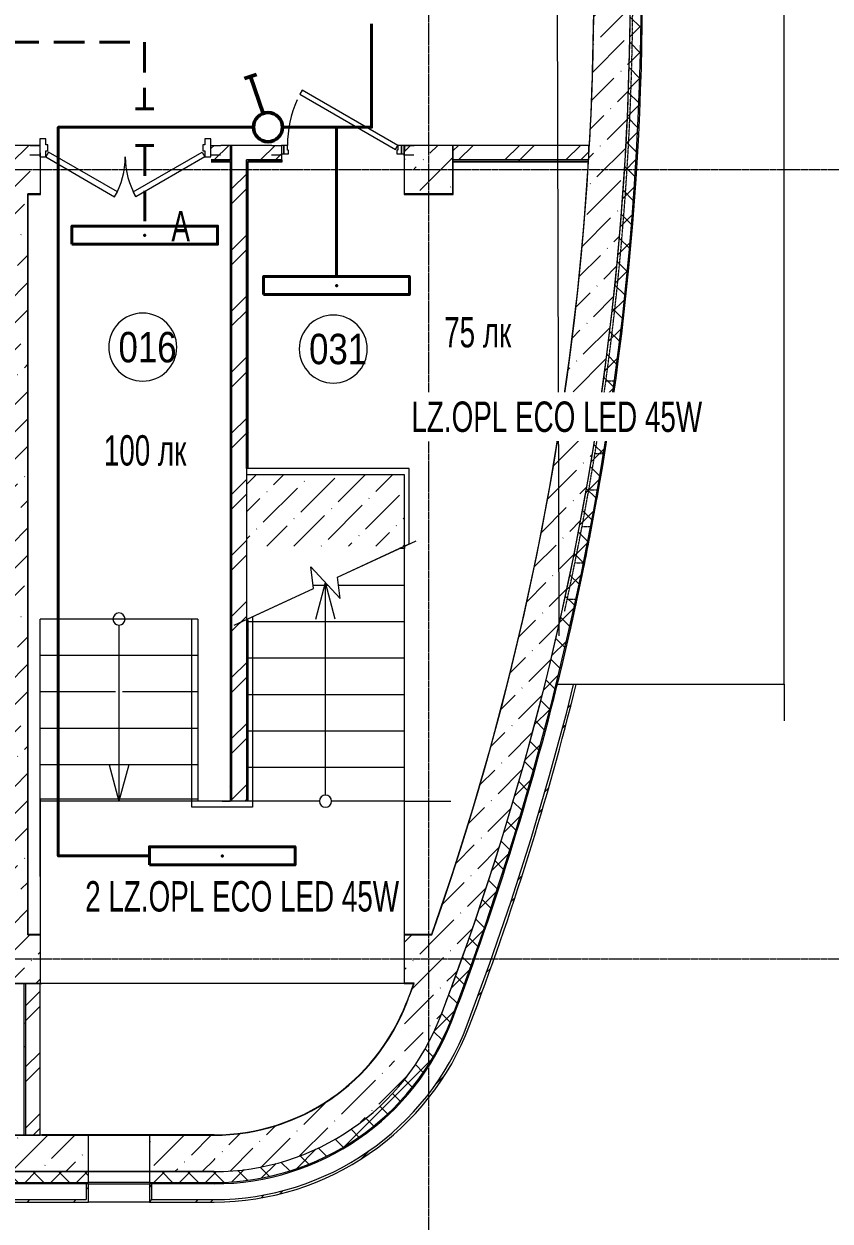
# Model space of a CAD drawing. Header units: metres. Extents: x -93142 to 227756, y -64772 to 286334.
# Drawn here: x 84130 to 90768, y -58943 to -49086 of the extents above; entities that cross this region are included whole.
import ezdxf

# ---------------------------------------------------------------- set-up
doc = ezdxf.new("R2010")
doc.units = ezdxf.units.M
for name, pattern in [('ADSK_Линия сетки', [21, 12, -3, 3, -3]), ('DASHED', [0.75, 0.5, -0.25]), ('HIDDEN2', [0.1875, 0.125, -0.0625]), ('Сверху', [3.96875, 2.38125, -1.5875]), ('Сверху_2_', [3.96875, 2.38125, -1.5875])]:
    doc.linetypes.add(name, pattern=pattern)
for name, color, linetype, lineweight in [('A-ANNO-NOTE', 7, 'Continuous', 5), ('A-AREA-IDEN', 7, 'Continuous', 9), ('A-DETL-MBND', 7, 'Continuous', 5), ('A-DETL-THIN', 7, 'Continuous', 5), ('A-DOOR', 7, 'Continuous', 5), ('A-DOOR-FRAM', 7, 'Continuous', 13), ('A-FLOR', 7, 'Continuous', 5), ('A-FLOR-PATT', 7, 'Continuous', 25), ('A-GLAZ', 7, 'Continuous', 5), ('A-WALL', 7, 'Continuous', 5), ('A-WALL-PATT', 7, 'Continuous', 18), ('I-WALL', 7, 'Continuous', 5), ('nadpisi', 84, 'Continuous', 13), ('S-COLS', 7, 'Continuous', 5), ('S-FNDN', 7, 'Continuous', 5), ('S-GRID', 7, 'Continuous', 9), ('S-STRS-MBND', 7, 'Сверху', 5), ('ав осв', 1, 'HIDDEN2', 40), ('раб осв', 7, 'Continuous', 40), ('ЭЛ.освещ.', 150, 'Continuous', 50)]:
    doc.layers.add(name, color=color, linetype=linetype, lineweight=lineweight)
doc.layers.add('A-DETL', color=7, linetype='Continuous', lineweight=5, true_color=0x00a600)
doc.styles.add('Arial', font='ARIALN.TTF', dxfattribs={"width": 0.8, "height": 2.5})
doc.styles.add('GOST Common_I_1', font='ARIALN.TTF', dxfattribs={"height": 300})
pattern_1 = [(45, (0, 0), (84.19025, 308.69666), [396.875, -79.375, 3.353, -76.022])]
pattern_2 = [(45, (0, 0), (-251.4472, 251.4472), []), (45, (0, 381), (-251.4472, 251.4472), [])]
pattern_3 = [(0, (0, 0), (812.8, 203.2), [33.528, -576.072, 33.528, -576.072, -3251.2]), (0, (0, 0), (812.8, 203.2), [-1219.2, 33.528, -1185.672, 33.528, -576.072, -1422.4]), (0, (0, 0), (812.8, 203.2), [-3048, 33.528, -372.872, 33.528, -982.472]), (120, (304.8, 101.6), (-582.37636, 602.30545), [33.528, -576.072, 33.528, -576.072, -3251.2]), (120, (304.8, 101.6), (-582.37636, 602.30545), [-1219.2, 33.528, -1185.672, 33.528, -576.072, -1422.4]), (120, (304.8, 101.6), (-582.37636, 602.30545), [-3048, 33.528, -372.872, 33.528, -982.472]), (240, (406.4, 508), (-230.42364, -805.50545), [33.528, -576.072, 33.528, -576.072, -3251.2]), (240, (406.4, 508), (-230.42364, -805.50545), [-1219.2, 33.528, -1185.672, 33.528, -576.072, -1422.4]), (240, (406.4, 508), (-230.42364, -805.50545), [-3048, 33.528, -372.872, 33.528, -982.472])]
pattern_4 = [(45, (0, 0), (-106.06602, 106.06602), []), (135, (0, 0), (-106.06602, -106.06602), [])]

# ---------------------------------------------------------------- blocks, each defined once
blk = doc.blocks.new('1709 КДП АПК АС_Крыльца_rvt-1-Цокольный этаж')
at = {"layer": 'S-FNDN', "lineweight": 9}
blk.add_line((89004.8, -51999.3), (88995.3, -51998), dxfattribs=at)
at = {"layer": 'S-STRS-MBND', "linetype": 'Continuous', "lineweight": 9}
blk.add_line((88536.6, -54123), (88507.4, -43323), dxfattribs=at)
at = {"layer": 'S-STRS-MBND', "lineweight": 9}
for p, q in [((88922.1, -52023), (89001.4, -52023)), ((88922.1, -52023), (89001.4, -52023)), ((88878.9, -52323), (88958.4, -52323)), ((88878.9, -52323), (88958.4, -52323)), ((88831.8, -52623), (88911, -52623)), ((88831.8, -52623), (88911, -52623)), ((88780.7, -52923), (88861.1, -52923)), ((88780.7, -52923), (88861.1, -52923)), ((88725.7, -53223), (88805.2, -53223)), ((88725.7, -53223), (88805.2, -53223)), ((88666.7, -53523), (88747.5, -53523)), ((88666.7, -53523), (88747.5, -53523)), ((88603.7, -53823), (88683.7, -53823)), ((88603.7, -53823), (88683.7, -53823))]:
    blk.add_line(p, q, dxfattribs=at)
blk.add_arc((65373.6, -48785.6), 23770, 352.17232, 8.13273, dxfattribs=at)
blk.add_open_spline([(88581.4, -53924.6), (88720.7, -53295.7), (88834.4, -52661.1), (88922.1, -52023)], degree=3, dxfattribs=at)
blk = doc.blocks.new('Окно-Квадратный проем - 500 x 600_в_-242012-Цокольный этаж')
at = {"layer": 'A-GLAZ', "lineweight": 20}
for p, q in [((-258.2, -150), (-258.2, 150)), ((241.8, 150), (241.8, -150))]:
    blk.add_line(p, q, dxfattribs=at)
at = {"layer": 'A-GLAZ', "linetype": 'Сверху_2_', "lineweight": 20}
for p, q in [((-258.2, 150), (241.8, 150)), ((241.8, -150), (-258.2, -150))]:
    blk.add_line(p, q, dxfattribs=at)
blk = doc.blocks.new('Перекрытия 5 - Перекрытия 1-249049-Цокольный этаж')
at = {"layer": 'A-FLOR', "lineweight": 20}
for p, q in [((51600, 2500), (51600, 2800)), ((52900, 2800), (51600, 2800)), ((52900, 2800), (52900, 2500)), ((51600, 2200), (51600, 2500)), ((52900, 2500), (51600, 2500)), ((52900, 2500), (52900, 2200)), ((51600, 1900), (51600, 2200)), ((52220.7, 2200), (51600, 2200)), ((52900, 2200), (52279.3, 2200)), ((52900, 2200), (52900, 1900)), ((51600, 1600), (51600, 1900)), ((52900, 1900), (51600, 1900)), ((52900, 1900), (52900, 1600)), ((51600, 1300), (51600, 1600)), ((52900, 1600), (51600, 1600)), ((52900, 1600), (52900, 1300)), ((51600, 680), (51600, 1300)), ((53100, 1300), (51600, 1300))]:
    blk.add_line(p, q, dxfattribs=at)
blk = doc.blocks.new('Перекрытия 6 - Перекрытия 2-249093-Цокольный этаж')
at = {"layer": 'A-FLOR-PATT', "lineweight": 15}
h = blk.add_hatch(dxfattribs=at)
h.set_pattern_fill('FP_10', color=256, style=0, pattern_type=2)
h.set_pattern_definition([(45, (-32662.65, 56145.64), (84.19025, 308.69666), [396.875, -79.375, 3.353, -76.022])])
h.paths.add_polyline_path([(54600, 3400), (54600, 3987.2), (53300, 3987.2), (53300, 3400), (53890.6, 3400)], flags=0)
at = {"layer": 'A-FLOR', "lineweight": 15}
for p, q in [((53300, 3987.2), (53300, 3400)), ((54600, 3987.2), (53300, 3987.2)), ((54600, 3400), (54600, 3987.2))]:
    blk.add_line(p, q, dxfattribs=at)
at = {"layer": 'A-FLOR', "lineweight": 20}
blk.add_line((53100, 1300), (53165, 1300), dxfattribs=at)
blk = doc.blocks.new('КДП АПК - КР_rvt-1-Цокольный этаж')
at = {"layer": 'A-WALL-PATT', "lineweight": 15}
h = blk.add_hatch(dxfattribs=at)
h.set_pattern_fill('FP_9', color=256, style=0, pattern_type=2)
h.set_pattern_definition(pattern_1)
h.paths.add_polyline_path([(87562.8, -56612.2), (87662.7, -56345.6), (87342.7, -56345.6), (87282.6, -56504.9)], flags=0)
h.paths.add_polyline_path([(87662.7, -39945.6), (87562.8, -39679.1), (87282.6, -39786.3), (87342.7, -39945.6), (87567.2, -39945.6)], flags=0)
h.paths.add_polyline_path([(87662.7, -56345.6), (87837.9, -55852.6), (88002.2, -55355.8), (88155.6, -54855.5), (88297.9, -54352), (88429, -53845.4), (88549, -53336.1), (88657.7, -52824.3), (88755.2, -52310.2), (88841.2, -51794), (88915.9, -51276.1), (88979.2, -50756.7), (89031, -50236), (89071.3, -49714.3), (89100.1, -49191.8), (89117.4, -48668.9), (89123.1, -48145.6), (89117.4, -47622.4), (89100.1, -47099.4), (89067.3, -46525.9), (89028.3, -46028.9), (88979.2, -45534.6), (88915, -45008.7), (88877.5, -44748.9), (88832, -44483.8), (88730.1, -43961), (88616.5, -43440.7), (88491.3, -42923), (88541.4, -42923), (88429, -42445.8), (88297.9, -41939.3), (88155.6, -41435.7), (88002.2, -40935.5), (87837.9, -40438.7), (87662.7, -39945.6), (87662.7, -40345.6), (87487.9, -40345.6), (87658.6, -40847.5), (87817.8, -41353.1), (87965.6, -41862.2), (88101.9, -42374.5), (88226.5, -42889.7), (88339.5, -43407.6), (88440.7, -43927.9), (88530.2, -44450.4), (88607.8, -44974.8), (88673.5, -45500.8), (88727.4, -46028.9), (88769.2, -46556.6), (88799.2, -47085.8), (88817.1, -47615.6), (88823.1, -48150.6), (88817.1, -48675.7), (88799.2, -49205.5), (88769.2, -49734.7), (88726.4, -50272.4), (88673.5, -50790.5), (88607.8, -51316.5), (88530.2, -51840.9), (88440.7, -52363.4), (88339.5, -52883.7), (88226.5, -53401.6), (88101.9, -53916.8), (87965.6, -54429.1), (87817.8, -54938.2), (87658.6, -55443.8), (87487.9, -55945.6), (87662.7, -55945.6)], flags=0)
h = blk.add_hatch(dxfattribs=at)
h.set_pattern_fill('FP_9', color=256, style=0, pattern_type=2)
h.set_pattern_definition(pattern_1)
h.paths.add_polyline_path([(83962.7, -55945.6), (84162.7, -55945.6), (84162.7, -49845.6), (83962.7, -49845.6), (83962.7, -55930.5)], flags=0)
h = blk.add_hatch(dxfattribs=at)
h.set_pattern_fill('FP_9', color=256, style=0, pattern_type=2)
h.set_pattern_definition(pattern_1)
h.paths.add_polyline_path([(85695.5, -57895.6), (85846, -57890), (85995.5, -57873), (86143.4, -57844.9), (86288.7, -57805.7), (86430.6, -57755.7), (86568.4, -57695.1), (86701.3, -57624.4), (86828.4, -57543.8), (86949.2, -57454), (87073, -57345), (87168.7, -57248.3), (87266.3, -57133.7), (87354.9, -57012.1), (87434.2, -56884.1), (87503.6, -56750.6), (87562.8, -56612.2), (87282.6, -56504.9), (87262.7, -56550.9), (87262.7, -56984.6), (86999.8, -56984.6), (86984.1, -57004.6), (86884, -57111.2), (86775.2, -57208.8), (86658.4, -57296.7), (86534.5, -57374.2), (86404.3, -57440.8), (86269, -57496), (86129.4, -57539.4), (85986.6, -57570.6), (85841.6, -57589.4), (85695.5, -57595.6)], flags=0)
h = blk.add_hatch(dxfattribs=at)
h.set_pattern_fill('FP_9', color=256, style=0, pattern_type=2)
h.set_pattern_definition(pattern_1)
h.paths.add_polyline_path([(85162.7, -57895.6), (85695.5, -57895.6), (85695.5, -57595.6), (85162.7, -57595.6)], flags=0)
h.paths.add_polyline_path([(84525.3, -57895.6), (84662.7, -57895.6), (84662.7, -57595.6), (82802.7, -57595.6), (82802.7, -57895.6), (83511.3, -57895.6)], flags=0)
h.paths.add_polyline_path([(81652.7, -57895.6), (81652.7, -57595.6), (79192.7, -57595.6), (79192.7, -57895.6), (81483.4, -57895.6)], flags=0)
h.paths.add_polyline_path([(82782.7, -57895.6), (82782.7, -57595.6), (81672.7, -57595.6), (81672.7, -57895.6), (82497.4, -57895.6)], flags=0)
h.paths.add_polyline_path([(79172.7, -57895.6), (79172.7, -57595.6), (78072.7, -57595.6), (78072.7, -57895.6), (78441.6, -57895.6)], flags=0)
h.paths.add_polyline_path([(78052.7, -57895.6), (78052.7, -57595.6), (75312.7, -57595.6), (75312.7, -57895.6), (77934.6, -57895.6)], flags=0)
h.paths.add_polyline_path([(74812.7, -57895.6), (74812.7, -57595.6), (72533.2, -57595.6), (72498.6, -57895.6), (74385.8, -57895.6)], flags=0)
at = {"layer": 'S-COLS', "lineweight": 15}
h = blk.add_hatch(dxfattribs=at)
h.set_pattern_fill('FP_9', color=256, style=0, pattern_type=2)
h.set_pattern_definition(pattern_1)
h.paths.add_polyline_path([(83962.7, -49845.6), (84182.7, -49845.6), (84182.7, -49565.6), (84262.7, -49565.2), (84262.7, -49445.6), (83862.7, -49445.6), (83862.7, -49845.6)], flags=0)
h = blk.add_hatch(dxfattribs=at)
h.set_pattern_fill('FP_9', color=256, style=0, pattern_type=2)
h.set_pattern_definition(pattern_1)
h.paths.add_polyline_path([(87342.7, -49845.6), (87662.7, -49845.6), (87662.7, -49445.6), (87262.7, -49445.6), (87262.7, -49565.6), (87342.7, -49565.6)], flags=0)
h = blk.add_hatch(dxfattribs=at)
h.set_pattern_fill('FP_9', color=256, style=0, pattern_type=2)
h.set_pattern_definition(pattern_1)
h.paths.add_polyline_path([(83862.7, -56345.6), (84262.7, -56345.6), (84262.7, -55945.6), (83862.7, -55945.6)], flags=0)
h = blk.add_hatch(dxfattribs=at)
h.set_pattern_fill('FP_9', color=256, style=0, pattern_type=2)
h.set_pattern_definition(pattern_1)
h.paths.add_polyline_path([(87662.7, -56345.6), (87662.7, -55945.6), (87262.7, -55945.6), (87262.7, -56345.6), (87567.2, -56345.6)], flags=0)
at = {"layer": 'I-WALL', "lineweight": 15}
for p, q in [((84162.7, -55945.6), (84162.7, -49845.6)), ((84662.7, -57595.6), (82802.7, -57595.6)), ((84662.7, -57895.6), (84662.7, -57595.6)), ((84662.7, -57595.6), (85162.7, -57595.6)), ((85695.5, -57595.6), (85162.7, -57595.6)), ((85162.7, -57595.6), (85162.7, -57895.6)), ((82802.7, -57895.6), (84662.7, -57895.6)), ((85162.7, -57895.6), (84662.7, -57895.6)), ((85162.7, -57895.6), (85695.5, -57895.6))]:
    blk.add_line(p, q, dxfattribs=at)
for centre, radius, start, end in [((65373.1, -48145.6), 23450, 340.57197, 19.42803), ((65373.1, -48145.6), 23750, 339.80214, 8.22328), ((65373.1, -48145.6), 23450, 339.11622, 339.53225), ((65373.1, -48145.6), 23750, 339.1155, 339.80214), ((85695.5, -55895.6), 1700, 337.30845, 338.9972), ((85695.5, -55895.6), 2000, 270, 339.00646), ((85695.5, -55895.6), 1700, 270, 320.1395)]:
    blk.add_arc(centre, radius, start, end, dxfattribs=at)
at = {"layer": 'S-COLS', "lineweight": 15}
for p, q in [((84262.7, -49445.6), (83862.7, -49445.6)), ((87662.7, -49445.6), (87262.7, -49445.6)), ((87262.7, -49445.6), (87262.7, -49485.6)), ((87662.7, -49845.6), (87662.7, -49445.6)), ((87262.7, -49555.6), (87262.7, -49565.6)), ((84162.7, -49845.6), (84182.7, -49845.6)), ((87342.7, -49845.6), (87662.7, -49845.6)), ((84262.7, -55945.6), (84162.7, -55945.6)), ((87487.9, -55945.6), (87262.7, -55945.6)), ((83862.7, -56345.6), (84262.7, -56345.6)), ((87262.7, -56345.6), (87342.7, -56345.6))]:
    blk.add_line(p, q, dxfattribs=at)
at = {"lineweight": 15}
for name in ['Перекрытия 6 - Перекрытия 2-249093-Цокольный этаж', 'Перекрытия 5 - Перекрытия 1-249049-Цокольный этаж']:
    blk.add_blockref(name, (32662.7, -56145.6), dxfattribs=at)
at = {"lineweight": 15, "rotation": 180}
blk.add_blockref('Окно-Квадратный проем - 500 x 600_в_-242012-Цокольный этаж', (84904.5, -57745.6), dxfattribs=at)
blk = doc.blocks.new('Дверь-ВНУТРЕННЯЯ - ДГ 21-14-2330237-Цокольный этаж')
at = {"layer": 'A-DOOR', "lineweight": 13}
for p, q in [((-655, 61.3), (-87.8, 388.8)), ((-65.3, 349.9), (-632.5, 22.4)), ((-87.8, 388.8), (-65.3, 349.9)), ((87.8, 388.8), (65.3, 349.9)), ((65.3, 349.9), (632.5, 22.4)), ((655, 61.3), (87.8, 388.8)), ((-632.5, 22.4), (-655, 61.3)), ((632.5, 22.4), (655, 61.3))]:
    blk.add_line(p, q, dxfattribs=at)
at = {"layer": 'A-DOOR'}
for centre, start, end in [((-655, 61.3), 0, 30), ((655, 61.3), 150, 180)]:
    blk.add_arc(centre, 655, start, end, dxfattribs=at)
at = {"layer": 'A-DOOR-FRAM'}
for p, q in [((-655, 61.3), (-705, 61.3)), ((-705, 61.3), (-705, -88.7)), ((-655, 11.6), (-655, 61.3)), ((-639.1, 11.6), (-655, 11.6)), ((-639.1, -39.4), (-639.1, 11.6)), ((655, 11.6), (639.1, 11.6)), ((639.1, 11.6), (639.1, -39.4)), ((655, 61.3), (655, 11.6)), ((705, 61.3), (655, 61.3)), ((705, -88.7), (705, 61.3)), ((-705, -88.7), (-655, -88.7)), ((-655, -88.7), (-655, -39.4)), ((-655, -39.4), (-639.1, -39.4)), ((639.1, -39.4), (655, -39.4)), ((655, -39.4), (655, -88.7)), ((655, -88.7), (705, -88.7))]:
    blk.add_line(p, q, dxfattribs=at)
blk = doc.blocks.new('AC_Дверь_Однопольная_ДеревяннаяВнутренняя_ГОСТ6629-88 - ДГ 21-10Л-2270753-Цокольный этаж')
at = {"layer": 'A-DOOR', "lineweight": 13}
for p, q in [((-333.1, 495), (-353.1, 460.4)), ((455, 40), (-333.1, 495)), ((-353.1, 460.4), (435, 5.4)), ((435, 5.4), (455, 40))]:
    blk.add_line(p, q, dxfattribs=at)
at = {"layer": 'A-DOOR', "lineweight": 18}
for p, q in [((-485, 40), (-505, 40)), ((-505, 40), (-505, -30)), ((-485, -30), (-485, 40)), ((505, 40), (485, 40)), ((485, 40), (485, -30)), ((505, -30), (505, 40)), ((-505, -30), (-485, -30)), ((485, -30), (505, -30))]:
    blk.add_line(p, q, dxfattribs=at)
at = {"layer": 'A-DOOR'}
blk.add_arc((455, 40), 910, 155.73648, 180, dxfattribs=at)
at = {"layer": 'A-DOOR-FRAM'}
for p, q in [((-455, 40), (-485, 40)), ((-485, 40), (-485, -30)), ((-455, 0), (-455, 40)), ((-445, 0), (-455, 0)), ((-445, -30), (-445, 0)), ((455, 0), (445, 0)), ((445, 0), (445, -30)), ((485, 40), (455, 40)), ((455, 40), (455, 0)), ((485, -30), (485, 40)), ((-485, -30), (-445, -30)), ((445, -30), (485, -30))]:
    blk.add_line(p, q, dxfattribs=at)
blk = doc.blocks.new('ПСС_Марка_помещения - Имя_2_5мм-224473-Цокольный этаж')
at = {"layer": 'A-AREA-IDEN'}
for start, end in [(360, 180), (180, 360)]:
    blk.add_arc((-0.07, 0.04), 3.5, start, end, dxfattribs=at)
blk = doc.blocks.new('LZ.OPL ECO LED')
at = {"color": 0, "lineweight": 40, "ltscale": 100}
blk.add_point((-484366.7, 7962), dxfattribs=at)
at = {"layer": 'раб осв', "color": 5, "lineweight": 40}
blk.add_lwpolyline([(-484966.7, 7887), (-483766.7, 7887), (-483766.7, 8037), (-484966.7, 8037)], close=True, dxfattribs=at)
blk = doc.blocks.new('выкл. 1 клав. скрыт')
at = {"layer": 'ЭЛ.освещ.', "color": 0, "ltscale": 100}
for p, q in [((2902123, 2044848.8), (2902427.1, 2044743)), ((2902444.4, 2044793), (2902410.7, 2044695))]:
    blk.add_line(p, q, dxfattribs=at)
blk.add_circle((2902009.7, 2044888.3), 120, dxfattribs=at)

msp = doc.modelspace()

# ---------------------------------------------------------------- hatches: boundary and pattern name
at = {"layer": 'A-WALL-PATT', "lineweight": 5, "true_color": 0x787878}
h = msp.add_hatch(dxfattribs=at)
h.set_pattern_fill('FP_4', color=8, style=0, pattern_type=2)
h.set_pattern_definition(pattern_4)
h.paths.add_polyline_path([(87646.8419, -57284.3325), (87834.6597, -56774.7386), (88010.8204, -56260.9986), (88175.2325, -55743.379), (88327.8107, -55222.1485), (88468.4759, -54697.5775), (88597.155, -54169.9384), (88713.7812, -53639.5049), (88819.1753, -53101.4448), (88910.6392, -52571.3572), (88990.7689, -52034.1975), (89058.6414, -51495.3517), (89114.2216, -50955.0997), (89157.4805, -50413.7218), (89188.3958, -49871.499), (89206.9514, -49328.7126), (89213.1377, -48785.6443), (89206.9514, -48242.5761), (89188.3958, -47699.7897), (89153.7286, -47110.6119), (89114.2216, -46616.1889), (89052.7136, -46028.875), (88990.5304, -45535.4925), (88910.6392, -44999.9314), (88818.294, -44464.7363), (88713.7812, -43931.7838), (88597.155, -43401.3502), (88468.4759, -42873.7111), (88327.8107, -42349.1401), (88161.7089, -41785.3332), (88010.8204, -41310.29), (87834.6597, -40796.55), (87646.8419, -40286.9562), (87562.7851, -40319.119), (87749.8903, -40826.7847), (87925.3825, -41338.5809), (88089.1708, -41854.2418), (88241.1701, -42373.5), (88381.3015, -42896.0859), (88513.6572, -43440.6707), (88627.8084, -43961.0281), (88730.2584, -44483.7916), (88821.7871, -45014.2596), (88901.6127, -45549.3864), (88969.2277, -46086.1927), (89024.5969, -46624.4), (89067.6917, -47163.7289), (89098.4897, -47703.8995), (89116.9749, -48244.6315), (89123.1377, -48785.6443), (89116.9749, -49326.6571), (89098.4897, -49867.3891), (89067.6917, -50407.5597), (89024.5969, -50946.8886), (88969.2277, -51485.0959), (88901.6127, -52021.9022), (88821.7871, -52557.029), (88727.5869, -53101.4448), (88625.676, -53621.1342), (88509.4923, -54149.5603), (88381.3015, -54675.2027), (88241.1701, -55197.7886), (88089.1708, -55717.0468), (87925.3825, -56232.7077), (87749.8903, -56744.5039), (87562.7851, -57252.1696), (87567.1599, -57253.8435)], flags=0)
at = {"layer": 'A-WALL-PATT', "lineweight": 5}
h = msp.add_hatch(dxfattribs=at)
h.set_pattern_fill('FP_2', color=256, style=0, pattern_type=2)
h.set_pattern_definition(pattern_3)
h.paths.add_polyline_path([(88787.4865, -50078.227), (88800.2261, -49821.9977), (88810.1618, -49565.6443), (88807.1602, -49565.6436), (88797.2269, -49821.915), (88784.4911, -50078.0616)], flags=0)
h.paths.add_polyline_path([(88812.6876, -49485.6443), (88821.1885, -49087.9894), (88822.9437, -48690.2476), (88817.9525, -48292.5332), (88806.2165, -47894.9606), (88787.7391, -47497.6443), (88784.8995, -47500.6467), (88806.8317, -47995.8381), (88818.2911, -48491.3825), (88819.2726, -48987.0584), (88809.7757, -49482.6438)], flags=0)
h = msp.add_hatch(dxfattribs=at)
h.set_pattern_fill('FP_1', color=256, style=0, pattern_type=2)
h.set_pattern_definition(pattern_2)
h.paths.add_polyline_path([(85752.6532, -50205.6443), (86252.6532, -50205.6443), (86252.6532, -50085.6443), (85672.6532, -50085.6444), (85673.366, -50205.6443)], flags=0)
h = msp.add_hatch(dxfattribs=at)
h.set_pattern_fill('FP_2', color=256, style=0, pattern_type=2)
h.set_pattern_definition(pattern_3)
h.paths.add_polyline_path([(85827.6532, -55485.6443), (85830.6532, -55485.6443), (85830.6532, -50217.6443), (85827.6532, -50217.6443), (85827.6532, -55223.2157)], flags=0)
h.paths.add_polyline_path([(85830.6532, -50205.6443), (85830.6532, -50085.6443), (85827.6532, -50085.6443), (85827.6532, -50205.6443)], flags=0)
h = msp.add_hatch(dxfattribs=at)
h.set_pattern_fill('FP_2', color=256, style=0, pattern_type=2)
h.set_pattern_definition(pattern_3)
h.paths.add_polyline_path([(85830.6532, -55485.6443), (85842.6532, -55485.6443), (85842.6532, -50085.6443), (85830.6532, -50085.6443), (85830.6532, -55223.2157)], flags=0)
h = msp.add_hatch(dxfattribs=at)
h.set_pattern_fill('FP_1', color=256, style=0, pattern_type=2)
h.set_pattern_definition(pattern_2)
h.paths.add_polyline_path([(88782.6532, -50205.6443), (88782.6532, -50085.6443), (87662.6532, -50085.6443), (87662.6532, -50205.6443), (88780.1046, -50205.6443)], flags=0)
h = msp.add_hatch(dxfattribs=at)
h.set_pattern_fill('FP_1', color=256, style=0, pattern_type=2)
h.set_pattern_definition(pattern_2)
h.paths.add_polyline_path([(85842.6532, -55485.6443), (85962.6532, -55485.6443), (85962.6532, -50205.6443), (85842.6532, -50205.6443), (85842.6532, -55223.2157)], flags=0)
h = msp.add_hatch(dxfattribs=at)
h.set_pattern_fill('FP_2', color=256, style=0, pattern_type=2)
h.set_pattern_definition(pattern_3)
h.paths.add_polyline_path([(85974.5737, -55485.6443), (85974.6532, -55485.6443), (85974.6532, -53995.5798), (85962.6532, -53995.5798), (85962.6532, -55485.6443)], flags=0)
h.paths.add_polyline_path([(85962.6532, -52745.6443), (85974.6532, -52745.6443), (85974.6532, -50205.6443), (85962.6532, -50205.6443), (85962.6532, -51686.9308)], flags=0)
h = msp.add_hatch(dxfattribs=at)
h.set_pattern_fill('FP_2', color=256, style=0, pattern_type=2)
h.set_pattern_definition(pattern_3)
h.paths.add_polyline_path([(85977.6334, -55485.6443), (85977.6532, -55485.6443), (85977.6532, -53995.5798), (85974.6532, -53995.5798), (85974.6532, -55485.6443)], flags=0)
h.paths.add_polyline_path([(85975.2693, -52745.6443), (85977.6532, -52745.6443), (85977.6532, -50217.6443), (85974.6532, -50217.6443), (85974.6532, -52745.6443)], flags=0)
h = msp.add_hatch(dxfattribs=at)
h.set_pattern_fill('FP_2', color=256, style=0, pattern_type=2)
h.set_pattern_definition(pattern_3)
h.paths.add_polyline_path([(87487.8952, -56585.6443), (87662.6322, -56071.3108), (87825.4088, -55553.0679), (87976.1378, -55031.1937), (88114.7383, -54505.9682), (88241.1358, -53977.6732), (88355.2626, -53446.5922), (88457.0575, -52913.0102), (88546.4657, -52377.2135), (88623.4394, -51839.4896), (88687.9372, -51300.127), (88739.9246, -50759.4152), (88779.3736, -50217.6443), (88776.184, -50220.6469), (88736.7039, -50761.8994), (88684.7074, -51302.0958), (88620.2225, -51840.944), (88543.2839, -52378.1555), (88453.9326, -52913.4425), (88352.2166, -53446.5181), (88238.1903, -53977.0968), (88108.9954, -54515.9588), (87973.458, -55029.628), (87822.8937, -55551.0167), (87660.3028, -56068.7811), (87485.7723, -56582.6438)], flags=0)
h = msp.add_hatch(dxfattribs=at)
h.set_pattern_fill('FP_2', color=256, style=0, pattern_type=2)
h.set_pattern_definition(pattern_3)
h.paths.add_polyline_path([(87662.6532, -50217.6443), (88779.3736, -50217.6443), (88780.1046, -50205.6443), (87662.6532, -50205.6443)], flags=0)
h = msp.add_hatch(dxfattribs=at)
h.set_pattern_fill('FP_2', color=256, style=0, pattern_type=2)
h.set_pattern_definition(pattern_3)
h.paths.add_polyline_path([(88776.1842, -50220.6443), (88776.3679, -50217.6443), (87665.6532, -50217.6443), (87665.6532, -50220.6443), (88581.1132, -50220.6443)], flags=0)
h = msp.add_hatch(dxfattribs=at)
h.set_pattern_fill('FP_1', color=256, style=0, pattern_type=2)
h.set_pattern_definition(pattern_2)
h.paths.add_polyline_path([(87799.4357, -57333.2263), (87987.0788, -56823.6583), (88163.1452, -56309.9755), (88327.5448, -55792.4408), (88480.1934, -55271.3191), (88621.0129, -54746.8772), (88675.7332, -54522.9788), (88655.1384, -54522.9788), (88599.1518, -54751.6036), (88458.7716, -55273.6262), (88306.6601, -55792.3518), (88142.8947, -56307.5169), (87967.5585, -56818.8597), (87780.7407, -57326.1203)], flags=0)
h = msp.add_hatch(dxfattribs=at)
h.set_pattern_fill('FP_2', color=256, style=0, pattern_type=2)
h.set_pattern_definition(pattern_3)
h.paths.add_polyline_path([(84262.6532, -56585.6443), (84262.6532, -56582.6443), (84165.6532, -56582.6443), (84165.6532, -56585.6443)], flags=0)
h = msp.add_hatch(dxfattribs=at)
h.set_pattern_fill('FP_2', color=256, style=0, pattern_type=2)
h.set_pattern_definition(pattern_3)
h.paths.add_polyline_path([(84142.6532, -58235.6443), (84142.6532, -56985.6443), (84132.6532, -56985.6443), (84132.6532, -58235.6443)], flags=0)
h = msp.add_hatch(dxfattribs=at)
h.set_pattern_fill('FP_1', color=256, style=0, pattern_type=2)
h.set_pattern_definition(pattern_2)
h.paths.add_polyline_path([(84262.6532, -58235.6443), (84262.6532, -56985.6443), (84142.6532, -56985.6443), (84142.6532, -58235.6443)], flags=0)
h = msp.add_hatch(dxfattribs=at)
h.set_pattern_fill('FP_2', color=256, style=0, pattern_type=2)
h.set_pattern_definition(pattern_3)
h.paths.add_polyline_path([(84277.6532, -56985.4576), (84277.6227, -56984.644), (84262.6532, -56985.4576)], flags=0)
h = msp.add_hatch(dxfattribs=at)
h.set_pattern_fill('FP_2', color=256, style=0, pattern_type=2)
h.set_pattern_definition(pattern_3)
h.paths.add_polyline_path([(87282.6004, -57144.9473), (87343.3477, -56983.9597), (87339.0257, -56986.9597), (87279.7986, -57143.875)], flags=0)
h = msp.add_hatch(dxfattribs=at)
h.set_pattern_fill('FP_2', color=256, style=0, pattern_type=2)
h.set_pattern_definition(pattern_3)
h.paths.add_polyline_path([(85695.5434, -58235.6443), (85841.5909, -58229.3592), (85986.5584, -58210.5504), (86129.3742, -58179.3568), (86268.982, -58136.0093), (86404.3498, -58080.8283), (86534.4764, -58014.2218), (86658.3998, -57936.6823), (86775.2036, -57848.7833), (86884.0241, -57751.1745), (86984.0566, -57644.5778), (87074.5616, -57529.7814), (87154.8698, -57407.6342), (87224.3874, -57279.0392), (87282.6004, -57144.9473), (87279.7986, -57143.875), (87221.6882, -57277.7299), (87152.2932, -57406.0976), (87072.1266, -57528.0291), (86981.7813, -57642.6226), (86881.9253, -57749.0309), (86773.2969, -57846.4671), (86656.6993, -57934.2108), (86532.9948, -58011.6132), (86403.0979, -58078.102), (86267.9693, -58133.1854), (86128.6079, -58176.4563), (85986.0444, -58207.5947), (85841.3329, -58226.3703), (85695.5434, -58232.6443)], flags=0)
at = {"layer": 'A-WALL-PATT', "lineweight": 5, "true_color": 0x787878}
h = msp.add_hatch(dxfattribs=at)
h.set_pattern_fill('FP_4', color=8, style=0, pattern_type=2)
h.set_pattern_definition(pattern_4)
h.paths.add_polyline_path([(85695.5434, -58625.6443), (85852.7237, -58619.7255), (86009.0137, -58602.0025), (86163.5283, -58572.5759), (86315.3922, -58531.6121), (86463.7453, -58479.3433), (86607.7474, -58416.0655), (86746.5828, -58342.1371), (86879.4652, -58257.9768), (87005.6419, -58164.0613), (87132.9907, -58052.2436), (87235.0617, -57949.1447), (87337.0054, -57829.3608), (87429.6519, -57702.2495), (87512.4765, -57568.5305), (87585.0102, -57428.9613), (87646.8419, -57284.3325), (87562.7851, -57252.1696), (87503.6124, -57390.5633), (87434.1996, -57524.1151), (87354.9398, -57652.0687), (87266.282, -57773.6993), (87168.7282, -57888.3182), (87060.1833, -57997.5754), (86949.1899, -58093.9673), (86828.4488, -58183.8328), (86701.2915, -58264.3637), (86568.438, -58335.104), (86430.6408, -58395.6528), (86288.6804, -58445.6675), (86143.3607, -58484.8646), (85995.5048, -58513.0222), (85845.95, -58529.9808), (85695.5434, -58535.6443)], flags=0)
at = {"layer": 'A-WALL-PATT', "lineweight": 5}
h = msp.add_hatch(dxfattribs=at)
h.set_pattern_fill('FP_1', color=256, style=0, pattern_type=2)
h.set_pattern_definition(pattern_2)
h.paths.add_polyline_path([(85695.5434, -58785.6443), (85855.349, -58779.9621), (86014.3474, -58762.944), (86171.7356, -58734.6761), (86326.7186, -58695.3012), (86478.5136, -58645.0181), (86626.3539, -58584.0807), (86769.4928, -58512.797), (86907.2073, -58431.5268), (87038.8018, -58340.6808), (87163.6117, -58240.7178), (87281.0065, -58132.1426), (87390.3933, -58015.5037), (87491.2196, -57891.3901), (87582.9762, -57760.4289), (87665.1996, -57623.2814), (87737.4744, -57480.6404), (87799.4357, -57333.2263), (87780.7407, -57326.1203), (87715.1499, -57481.2075), (87638.0438, -57630.9033), (87549.862, -57774.3543), (87451.1075, -57910.7424), (87342.3431, -58039.2901), (87224.1891, -58159.2644), (87097.3192, -58269.9812), (86962.4567, -58370.8093), (86820.3706, -58461.1738), (86671.871, -58540.5594), (86517.8046, -58608.5134), (86359.05, -58664.6485), (86196.5122, -58708.6446), (86031.1179, -58740.2508), (85858.153, -58759.5006), (85695.5434, -58765.6443)], flags=0)
h = msp.add_hatch(dxfattribs=at)
h.set_pattern_fill('FP_2', color=256, style=0, pattern_type=2)
h.set_pattern_definition(pattern_3)
h.paths.add_polyline_path([(84525.3001, -58235.6443), (85695.5434, -58235.6443), (85695.5434, -58232.6443), (84277.6532, -58232.6443), (84277.6532, -58235.6443)], flags=0)
at = {"layer": 'A-WALL-PATT', "lineweight": 5, "true_color": 0x787878}
h = msp.add_hatch(dxfattribs=at)
h.set_pattern_fill('FP_4', color=8, style=0, pattern_type=2)
h.set_pattern_definition(pattern_4)
h.paths.add_polyline_path([(85539.2534, -58625.6443), (85695.5434, -58625.6443), (85695.5434, -58535.6443), (85162.6532, -58535.6443), (85162.6532, -58625.6443)], flags=0)
h.paths.add_polyline_path([(84662.6532, -58625.6443), (84662.6532, -58535.6443), (75312.6532, -58535.6443), (75312.6532, -58625.6443), (84525.3001, -58625.6443)], flags=0)
h.paths.add_polyline_path([(74812.6532, -58625.6443), (74812.6532, -58535.6443), (72498.6183, -58535.6443), (72488.2469, -58625.6443), (74385.7672, -58625.6443)], flags=0)
at = {"layer": 'A-WALL-PATT', "lineweight": 5}
h = msp.add_hatch(dxfattribs=at)
h.set_pattern_fill('FP_1', color=256, style=0, pattern_type=2)
h.set_pattern_definition(pattern_2)
h.paths.add_polyline_path([(84525.3001, -58785.6443), (84662.6532, -58785.6443), (84662.6532, -58635.6443), (84642.6532, -58635.6443), (84642.6532, -58765.6443), (75332.6532, -58765.6443), (75332.6532, -58635.6443), (75312.6532, -58635.6443), (75312.6532, -58785.6443), (82497.3935, -58785.6443)], flags=0)
h.paths.add_polyline_path([(85695.5434, -58785.6443), (85695.5434, -58765.6443), (85182.6532, -58765.6443), (85182.6532, -58635.6443), (85162.6532, -58635.6443), (85162.6532, -58785.6443)], flags=0)
h.paths.add_polyline_path([(74812.6532, -58785.6443), (74812.6532, -58635.6443), (74792.6532, -58635.6443), (74792.6532, -58765.6443), (72472.1138, -58765.6443), (72469.809, -58785.6443), (74385.7672, -58785.6443)], flags=0)

# ---------------------------------------------------------------- linework, layer by layer
at = {"layer": 'A-ANNO-NOTE', "lineweight": 9}
msp.add_line((90391.2088, -54522.9788), (90391.2088, -54822.9788), dxfattribs=at)
at = {"layer": 'A-DETL', "color": 7, "lineweight": 18}
for p, q in [((86712.2735, -53640.0379), (87359.6532, -53340.69)), ((86513.383, -53734.1777), (86492.0043, -53555.4518)), ((86492.0043, -53555.4518), (86733.3021, -53815.8368)), ((86532.2684, -53985.6443), (86612.6532, -53685.6443)), ((86612.6532, -55435.6443), (86612.6532, -53685.6443)), ((86693.038, -53985.6443), (86612.6532, -53685.6443)), ((86733.3021, -53815.8368), (86712.2735, -53640.0379)), ((85859.8664, -54036.3632), (86513.383, -53734.1777)), ((84912.6532, -54035.6443), (84912.6532, -55485.6443)), ((84832.2685, -55185.6443), (84912.6532, -55485.6443)), ((84993.038, -55185.6443), (84912.6532, -55485.6443)), ((86562.6532, -55485.6443), (84262.6532, -55485.6443)), ((84262.6532, -55485.6443), (84262.6532, -56984.644)), ((87262.6532, -55485.6443), (86662.6532, -55485.6443))]:
    msp.add_line(p, q, dxfattribs=at)
for centre, start, end in [((84912.6532, -53985.6443), 0, 180), ((84912.6532, -53985.6443), 180, 0), ((86612.6532, -55485.6443), 0, 180), ((86612.6532, -55485.6443), 180, 360)]:
    msp.add_arc(centre, 50, start, end, dxfattribs=at)
at = {"layer": 'A-DETL-MBND'}
for p, q in [((87262.6542, -55485.6443), (87644.3168, -55485.6443)), ((84277.6532, -56985.4556), (86999.7161, -56984.7155))]:
    msp.add_line(p, q, dxfattribs=at)
at = {"layer": 'A-DETL-THIN'}
for p, q in [((90391.2088, -54522.9788), (90391.2088, -48832.9836)), ((85962.6532, -50205.6443), (85962.6532, -55485.6443)), ((85512.6532, -55535.6443), (85512.6532, -53985.6443)), ((86012.6532, -53965.7147), (86012.6532, -55535.6443)), ((88522.7704, -54522.9788), (90391.2088, -54522.9788)), ((87262.6532, -56984.644), (87262.6532, -55485.6443)), ((86012.6532, -55535.6443), (85512.6532, -55535.6443)), ((84262.6532, -56984.644), (87262.6532, -56984.644))]:
    msp.add_line(p, q, dxfattribs=at)
at = {"layer": 'A-DETL-THIN', "color": 7, "true_color": 0xffffff}
for p, q in [((87302.6532, -52745.6443), (85962.6532, -52745.6443)), ((85962.6532, -52745.6443), (85962.6532, -53988.8347)), ((87302.6532, -53367.0468), (87302.6532, -52745.6443)), ((86712.2735, -53640.0379), (87302.6532, -53367.0468)), ((86513.383, -53734.1777), (86492.0043, -53555.4518)), ((86492.0043, -53555.4518), (86733.3021, -53815.8368)), ((86733.3021, -53815.8368), (86712.2735, -53640.0379)), ((85962.6532, -53988.8347), (86513.383, -53734.1777))]:
    msp.add_line(p, q, dxfattribs=at)
at = {"layer": 'A-DETL-THIN'}
msp.add_arc((65373.1377, -48785.6443), 23850, 346.08045885, 14.22994766, dxfattribs=at)
at = {"layer": 'A-FLOR'}
for p, q in [((87262.6452, -53705.5573), (87262.6452, -53405.5798)), ((86509.9595, -53705.5573), (86631.1065, -53705.5573)), ((86720.1108, -53705.5573), (87262.6452, -53705.5573)), ((87262.6475, -54005.5671), (87262.6475, -53705.5573)), ((85977.6532, -54005.5671), (87262.6475, -54005.5671)), ((87262.6497, -54305.5573), (87262.6497, -54005.5671)), ((85977.6532, -54305.5573), (87262.6497, -54305.5573)), ((87262.652, -54605.5671), (87262.652, -54305.5573)), ((85977.6532, -54605.5671), (87262.652, -54605.5671)), ((87262.6542, -54905.5573), (87262.6542, -54605.5671)), ((85977.6532, -54905.5573), (87262.6542, -54905.5573)), ((87262.652, -55205.5671), (87262.652, -54905.5573)), ((85977.6532, -55205.5671), (87262.652, -55205.5671)), ((87262.6542, -55485.6443), (87262.6542, -55205.5671)), ((84277.6532, -58235.6443), (84262.6532, -58235.6443))]:
    msp.add_line(p, q, dxfattribs=at)
at = {"layer": 'A-WALL'}
for p, q in [((88807.1602, -49565.6443), (88810.1618, -49565.6443)), ((84259.6531, -50165.6443), (84179.6531, -50165.6443)), ((84182.6532, -50085.6443), (84262.6532, -50085.6443)), ((84259.6531, -50165.6443), (84259.6531, -50180.6443)), ((85749.6531, -50165.6443), (85669.6531, -50165.6443)), ((85672.6532, -50085.6443), (85752.6532, -50085.6443)), ((85830.6532, -50205.6443), (85830.6532, -50085.6443)), ((86249.6531, -50165.6443), (86169.6531, -50165.6443)), ((86172.6532, -50085.6443), (86252.6532, -50085.6443)), ((86252.6532, -50165.6443), (86249.6532, -50165.6443)), ((86252.6533, -50205.6443), (86252.6533, -50085.6443)), ((87259.653, -50165.6443), (87256.653, -50165.6443)), ((87262.6531, -50085.6443), (87259.6531, -50085.6443)), ((87339.6531, -50165.6443), (87259.6531, -50165.6443)), ((87262.6532, -50085.6443), (87342.6532, -50085.6443)), ((84262.6531, -50180.6443), (84259.6531, -50180.6443)), ((85669.653, -50180.6443), (85666.653, -50180.6443)), ((85672.6531, -50205.6443), (85827.6532, -50205.6443)), ((85830.6532, -50205.6443), (85672.6531, -50205.6443)), ((85830.6532, -50217.6443), (85672.6531, -50217.6443)), ((85830.6532, -55485.6443), (85830.6532, -50217.6443)), ((86255.6533, -50217.6443), (85974.6532, -50217.6443)), ((85974.6532, -52745.6443), (85974.6532, -50217.6443)), ((85977.6532, -50205.6443), (86252.6532, -50205.6443)), ((86252.6532, -50205.6443), (85977.6532, -50205.6443)), ((86252.6533, -50205.6443), (86255.6533, -50205.6443)), ((87662.6532, -50205.6443), (88780.1046, -50205.6443)), ((87662.6532, -50217.6443), (88779.3736, -50217.6443)), ((88777.0991, -50205.6443), (87665.6532, -50205.6443)), ((87262.6465, -53405.5798), (87219.3204, -53405.5798)), ((87262.6465, -53385.5798), (87262.6465, -53405.5798)), ((85974.6532, -55485.6443), (85974.6532, -53995.5798)), ((84262.653, -55465.6316), (85562.653, -55465.6316)), ((84262.653, -55465.6316), (84262.653, -55485.6316)), ((85562.653, -55465.6316), (85562.653, -55485.6316)), ((84132.6532, -58235.6443), (84132.6532, -56985.6443)), ((84142.6532, -56985.6443), (84142.6532, -58235.6443)), ((84262.6532, -58235.6443), (84262.6532, -56985.6443)), ((84642.6532, -58635.6443), (84642.6532, -58765.6443)), ((85182.6532, -58765.6443), (85182.6532, -58635.6443)), ((75332.6532, -58765.6443), (84642.6532, -58765.6443)), ((85182.6532, -58765.6443), (85695.5434, -58765.6443))]:
    msp.add_line(p, q, dxfattribs=at)
at = {"layer": 'A-WALL', "lineweight": 18}
for p, q in [((84262.6532, -50145.6443), (84262.6532, -50485.6443)), ((84265.6532, -50488.6443), (84265.6532, -50145.6443)), ((86172.6532, -50085.6443), (85752.6532, -50085.6443)), ((85827.6532, -50085.6443), (85827.6532, -50205.6443)), ((85842.6532, -55485.6443), (85842.6532, -50085.6443)), ((86249.6531, -50165.6443), (86249.6531, -50155.6443)), ((87259.6531, -50155.6443), (87259.6531, -50165.6443)), ((87259.6532, -50085.6443), (87259.6532, -50488.6443)), ((87262.6532, -50485.6443), (87262.6532, -50085.6443)), ((88782.6532, -50085.6443), (87662.6532, -50085.6443)), ((87662.6532, -50085.6443), (87662.6532, -50485.6443)), ((88782.6532, -50205.6443), (88782.6532, -50085.6443)), ((88784.4911, -50078.0616), (88787.4865, -50078.227)), ((85672.6531, -50220.6443), (85827.6532, -50220.6443)), ((85827.6532, -50205.6443), (85842.6532, -50205.6443)), ((85827.6532, -50220.6443), (85827.6532, -55485.6443)), ((85962.6532, -52745.6443), (85962.6532, -50205.6443)), ((85977.6532, -50205.6443), (85962.6532, -50205.6443)), ((85977.6532, -50220.6443), (86255.6533, -50220.6443)), ((85977.6532, -52745.6443), (85977.6532, -50220.6443)), ((86255.6533, -50220.6443), (86255.6533, -50205.6443)), ((87665.6532, -50488.6443), (87665.6532, -50220.6443)), ((87665.6532, -50220.6443), (88776.1842, -50220.6443)), ((88780.1046, -50205.6443), (88782.6532, -50205.6443)), ((84162.6532, -50485.6443), (84162.6532, -56585.6443)), ((84262.6532, -50485.6443), (84162.6532, -50485.6443)), ((84165.6532, -56582.6443), (84165.6532, -50488.6443)), ((84165.6532, -50488.6443), (84265.6532, -50488.6443)), ((87259.6532, -50488.6443), (87665.6532, -50488.6443)), ((87662.6532, -50485.6443), (87262.6532, -50485.6443)), ((85962.6532, -53988.8347), (85962.6532, -55485.6443)), ((85977.6532, -53995.5798), (85962.6532, -53995.5798)), ((85977.6532, -55485.6443), (85977.6532, -53995.5798)), ((84162.6532, -56585.6443), (84262.6532, -56585.6443)), ((84262.6532, -56582.6443), (84165.6532, -56582.6443)), ((87485.7721, -56582.6443), (87262.6532, -56582.6443)), ((87262.6532, -56585.6443), (87487.8952, -56585.6443)), ((84262.6532, -56985.6443), (83862.6532, -56985.6443)), ((84262.6532, -56985.4576), (84277.6532, -56985.4576)), ((87259.6532, -56984.644), (87259.6532, -56986.9597)), ((87259.6532, -56986.9597), (87339.0257, -56986.9597)), ((87340.1456, -56983.9597), (87262.6532, -56983.9597)), ((87343.3477, -56983.9597), (87340.1456, -56983.9597)), ((80402.6532, -58235.6443), (84262.6532, -58235.6443)), ((85695.5434, -58232.6443), (84277.6532, -58232.6443)), ((84277.6532, -58235.6443), (85695.5434, -58235.6443))]:
    msp.add_line(p, q, dxfattribs=at)
at = {"layer": 'A-WALL', "lineweight": 18, "flags": 128}
for points in [[(88784.8995, -47500.6467), (88806.8317, -47995.8367), (88818.2911, -48491.3823), (88819.2726, -48987.0594), (88809.7756, -49482.6476)], [(88807.1602, -49565.644), (88797.2272, -49821.9071), (88784.4911, -50078.0616)], [(88776.184, -50220.6469), (88736.7039, -50761.8989), (88684.7074, -51302.0954), (88620.2226, -51840.9437), (88543.2839, -52378.1553), (88453.9326, -52913.4424), (88352.2166, -53446.5181), (88238.1903, -53977.0969), (88111.9148, -54504.8946), (87973.4579, -55029.6284), (87822.8936, -55551.0172), (87660.3026, -56068.7817), (87485.7723, -56582.6438)], [(87339.0257, -56986.9597), (87309.5524, -57065.4703), (87279.7986, -57143.875)]]:
    msp.add_lwpolyline(points, dxfattribs=at)
at = {"layer": 'A-WALL', "flags": 128}
msp.add_lwpolyline([(87780.7407, -57326.1203), (87967.5585, -56818.8597), (88142.8947, -56307.5169), (88306.6601, -55792.3518), (88458.7716, -55273.6262), (88599.1518, -54751.6036), (88656.5927, -54523.3372)], dxfattribs=at)
at = {"layer": 'A-WALL', "lineweight": 18}
for centre, radius, start, end in [((65373.1377, -48785.6443), 23450, 356.84020954, 3.17794107), ((65373.1377, -48785.6443), 23450, 340.57196576, 356.52836625), ((65373.1377, -48785.6443), 23450, 339.11622265, 339.53663926), ((85695.5434, -56535.6443), 1697, 270, 338.99709734), ((85695.5434, -56535.6443), 1700, 270, 338.9972025)]:
    msp.add_arc(centre, radius, start, end, dxfattribs=at)
at = {"layer": 'A-WALL'}
msp.add_arc((85695.5434, -56535.6443), 2230, 270, 339.23881892, dxfattribs=at)
at = {"layer": 'I-WALL', "lineweight": 18}
for p, q in [((84662.6532, -58535.6443), (75312.6532, -58535.6443)), ((84662.6532, -58625.6443), (84662.6532, -58535.6443)), ((85695.5434, -58535.6443), (85162.6532, -58535.6443)), ((85162.6532, -58535.6443), (85162.6532, -58625.6443)), ((75312.6532, -58625.6443), (84662.6532, -58625.6443)), ((84662.6532, -58635.6443), (75312.6532, -58635.6443)), ((84662.6532, -58785.6443), (84662.6532, -58635.6443)), ((85162.6532, -58625.6443), (85695.5434, -58625.6443)), ((85695.5434, -58635.6443), (85162.6532, -58635.6443)), ((85162.6532, -58635.6443), (85162.6532, -58785.6443)), ((75312.6532, -58785.6443), (84662.6532, -58785.6443)), ((85162.6532, -58785.6443), (85695.5434, -58785.6443))]:
    msp.add_line(p, q, dxfattribs=at)
at = {"layer": 'I-WALL'}
for p, q in [((84662.6532, -58535.6443), (85162.6532, -58535.6443)), ((85162.6532, -58625.6443), (84662.6532, -58625.6443)), ((84662.6532, -58635.6443), (85162.6532, -58635.6443)), ((85162.6532, -58785.6443), (84662.6532, -58785.6443))]:
    msp.add_line(p, q, dxfattribs=at)
at = {"layer": 'I-WALL', "lineweight": 18}
for centre, radius, start, end in [((65373.1377, -48785.6443), 23840, 339.11529534, 20.88470466), ((65373.1377, -48785.6443), 23750, 339.11549908, 20.88450092), ((65373.1377, -48785.6443), 23850, 350.99920382, 351.65912013), ((65373.1377, -48785.6443), 23850, 349.71111419, 350.37055787), ((65373.1377, -48785.6443), 23850, 348.42301992, 349.08204304), ((65373.1377, -48785.6443), 23850, 347.13492073, 347.79357015), ((65373.1377, -48785.6443), 23850, 339.13577769, 346.50513452), ((65373.1377, -48785.6443), 24000, 339.13610431, 346.16831389), ((85695.5434, -56535.6443), 2000, 270, 339.00646317), ((85695.5434, -56535.6443), 2100, 270, 339.24196253), ((85695.5434, -56535.6443), 2090, 270, 339.00883445), ((85695.5434, -56535.6443), 2250, 270, 339.23836753)]:
    msp.add_arc(centre, radius, start, end, dxfattribs=at)
at = {"layer": 'S-GRID', "linetype": 'ADSK_Линия сетки'}
for p, q in [((87462.6532, -38095.4453), (87462.6532, -63954.6071)), ((94527.9128, -50285.6443), (29247.2594, -50285.6443)), ((94527.9128, -56785.6443), (29247.2594, -56785.6443))]:
    msp.add_line(p, q, dxfattribs=at)
at = {"layer": 'ав осв', "linetype": 'DASHED', "lineweight": 40, "ltscale": 500}
for points in [[(83252.635, -49235.6443), (85123.9441, -49235.6443), (85123.9441, -49785.6443)], [(85199.5833, -49785.6443), (85049.5833, -49785.6443)], [(85199.5833, -50085.6443), (85049.5833, -50085.6443)], [(85124.5833, -50085.6443), (85124.5833, -50749.9612)]]:
    msp.add_lwpolyline(points, dxfattribs=at)
at = {"layer": 'раб осв', "color": 0, "lineweight": 40}
for points in [[(86992.6313, -49085.6599), (86992.6313, -49935.6443), (86704.0775, -49935.6443)], [(86019.6563, -49935.6443), (84412.6532, -49935.6443), (84412.6532, -55935.6443), (85162.8746, -55935.6443)], [(86259.6563, -49935.6443), (86704.0775, -49935.6443), (86704.0775, -51164.3837)]]:
    msp.add_lwpolyline(points, dxfattribs=at)

# ---------------------------------------------------------------- block references
at = {"lineweight": 5}
for name, p in [('КДП АПК - КР_rvt-1-Цокольный этаж', (0, -640)), ('1709 КДП АПК АС_Крыльца_rvt-1-Цокольный этаж', (0, 0))]:
    msp.add_blockref(name, p, dxfattribs=at)
at = {"layer": 'A-AREA-IDEN', "xscale": 80, "yscale": 80, "zscale": 80}
for p in [(85113.6138, -51750.1444), (86682.7274, -51765.5193)]:
    msp.add_blockref('ПСС_Марка_помещения - Имя_2_5мм-224473-Цокольный этаж', p, dxfattribs=at)
at = {"layer": 'A-DOOR'}
msp.add_blockref('AC_Дверь_Однопольная_ДеревяннаяВнутренняя_ГОСТ6629-88 - ДГ 21-10Л-2270753-Цокольный этаж', (86754.6531, -50125.6443), dxfattribs=at)
at = {"layer": 'A-DOOR', "rotation": 180}
msp.add_blockref('Дверь-ВНУТРЕННЯЯ - ДГ 21-14-2330237-Цокольный этаж', (84964.6531, -50119.2943), dxfattribs=at)
at = {"layer": 'раб осв', "color": 0, "lineweight": 40, "ltscale": 100, "xscale": -1, "rotation": 270}
msp.add_blockref('выкл. 1 клав. скрыт', (-1958748.5975, -2951945.3038), dxfattribs=at)
at = {"layer": 'раб осв', "color": 0, "lineweight": 40}
for p in [(569491.2649, -58786.9666), (571070.7591, -59201.3892), (570129.5561, -63897.6498)]:
    msp.add_blockref('LZ.OPL ECO LED', p, dxfattribs=at)

# ---------------------------------------------------------------- texts
at = {"layer": 'A-AREA-IDEN', "char_height": 250, "width": 577.215, "attachment_point": 1, "style": 'GOST Common_I_1'}
for s, insert in [('016', (84909.1175, -51621.6844)), ('031', (86478.231, -51637.0594))]:
    msp.add_mtext(s, dxfattribs=dict(at, insert=insert))
at = {"layer": 'nadpisi', "color": 7, "char_height": 250, "style": 'Arial'}
for s, insert, width, attachment_point in [('{\\C1;А}', (85420.8404, -50749.9612), 226.187696, 5), ('75 лк', (87590.1724, -51498.4422), 1402.065175, 1), ('100 лк', (84787.8118, -52471.9766), 1402.065175, 1), ('2 LZ.OPL ECO LED 45W ', (85926.5208, -56270.6014), 4071.739806, 5)]:
    msp.add_mtext(s, dxfattribs=dict(at, insert=insert, width=width, attachment_point=attachment_point))

# ---------------------------------------------------------------- next in the draw order: texts
at = {"layer": 'nadpisi', "color": 7, "insert": (88517.5167, -52321.5046), "char_height": 250, "width": 2938.333166, "attachment_point": 5, "style": 'Arial', "bg_fill": 3, "box_fill_scale": 1.3, "bg_fill_color": 256, "bg_fill_transparency": 0}
msp.add_mtext('LZ.OPL ECO LED 45W ', dxfattribs=at)

doc.saveas('drawing.dxf')
